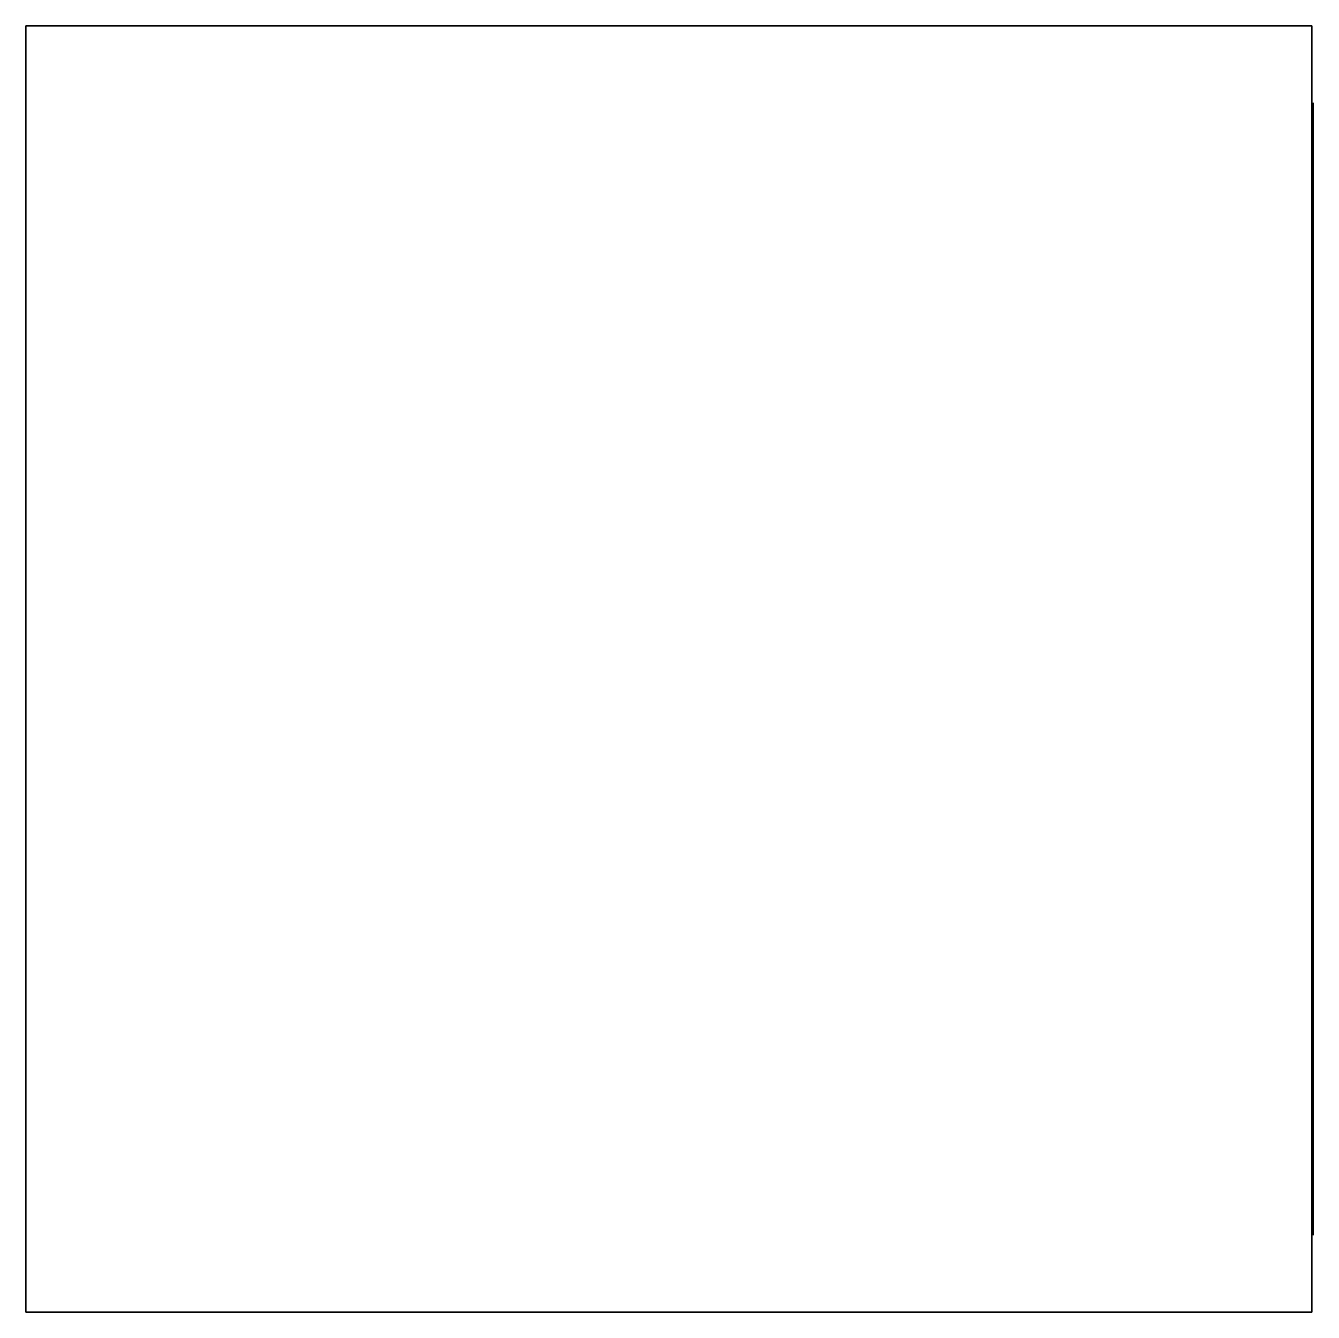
# Model space of a CAD drawing. Extents: x 0 to 601, y 0 to 600.
import ezdxf

# ---------------------------------------------------------------- set-up
doc = ezdxf.new("R2010")
doc.units = 0
doc.header["$MEASUREMENT"] = 0
doc.layers.add('3D', color=4, linetype='CONTINUOUS')

msp = doc.modelspace()

# ---------------------------------------------------------------- linework, layer by layer
at = {"layer": '3D', "linetype": 'CONTINUOUS'}
for points in [[(600, 600, 600), (0, 600, 600), (0, 0, 600), (600, 0, 600)], [(0, 600), (0, 0), (0, 0, 600), (0, 600, 600)], [(0, 600), (600, 600), (600, 600, 600), (0, 600, 600)], [(600, 36, 576), (600, 0, 600), (600, 600, 600), (600, 564, 576)], [(600, 600, 72), (600, 564, 72), (600, 564, 576), (600, 600, 600)], [(600, 0, 72), (600, 600, 72), (600, 600), (600, 0)], [(600, 36, 324), (600, 564, 324), (600, 564, 576), (600, 36, 576)], [(600, 36, 72), (600, 564, 72), (600, 564, 324), (600, 36, 324)], [(600.6, 36, 330), (600.6, 564, 330), (600.6, 564, 318), (600.6, 36, 318)], [(600.6, 228, 384), (600.6, 372, 384), (600.6, 372, 396), (600.6, 228, 396)], [(600.6, 228, 132), (600.6, 372, 132), (600.6, 372, 144), (600.6, 228, 144)], [(600, 0, 72), (600, 36, 72), (600, 36, 576), (600, 0, 600)], [(0, 0), (600, 0), (600, 0, 600), (0, 0, 600)]]:
    msp.add_3dface(points, dxfattribs=at)

doc.saveas('drawing.dxf')
